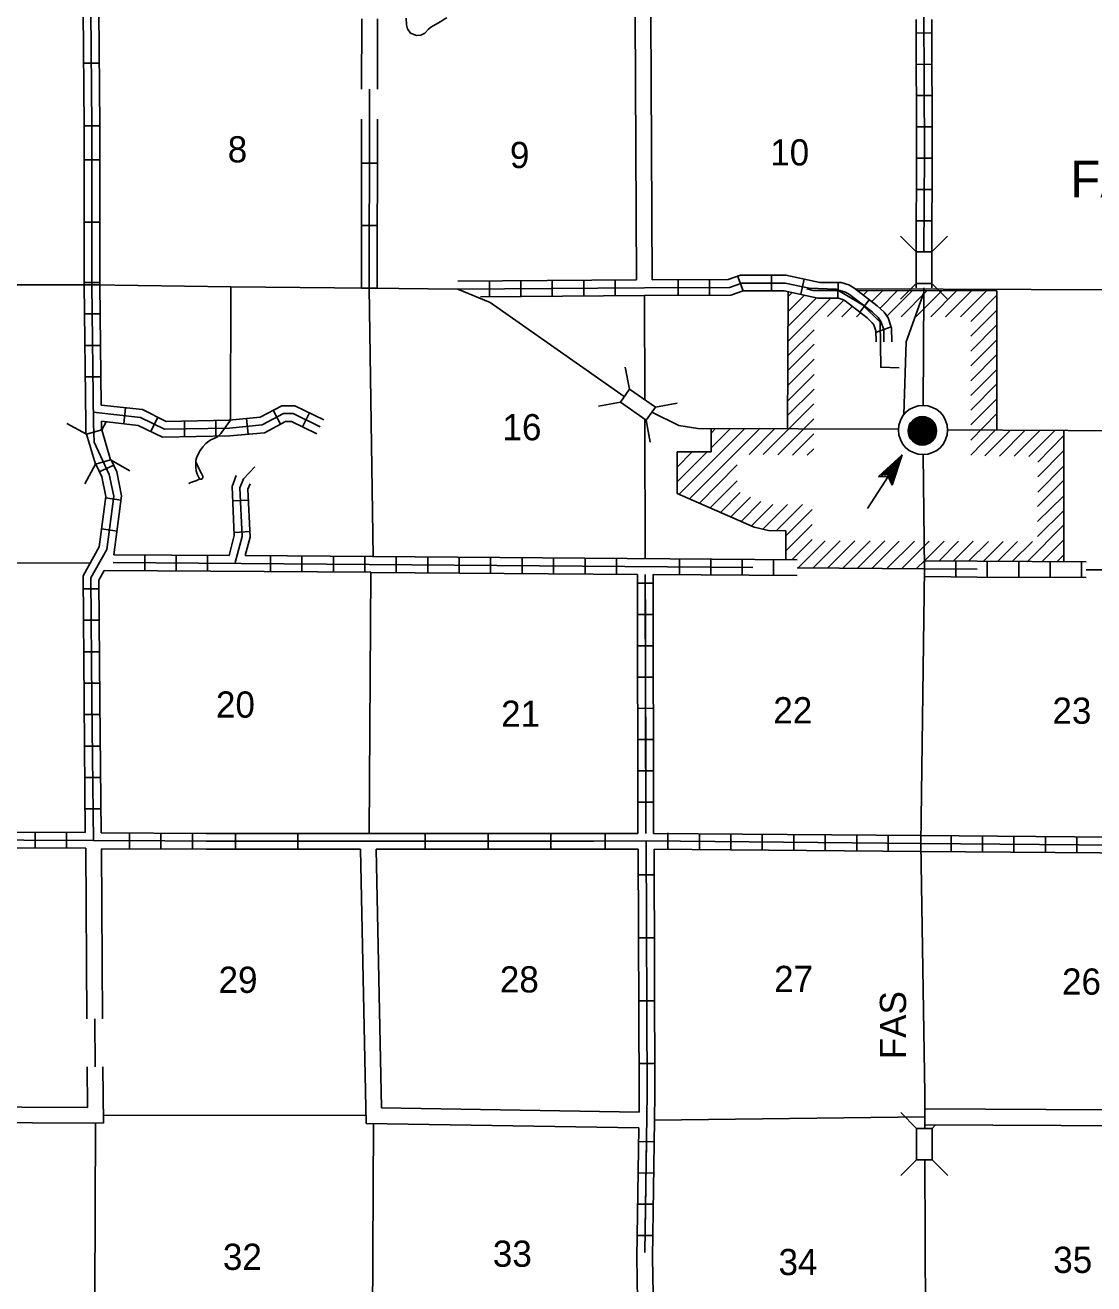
# Model space of a CAD drawing. Extents: x 1341701 to 1901259, y 16166019 to 16658355.
# Drawn here: x 1591296 to 1611683, y 16344663 to 16368672 of the extents above; entities that cross this region are included whole.
import ezdxf

# ---------------------------------------------------------------- set-up
doc = ezdxf.new("R2010")
doc.units = 0
for name, color, linetype in [('L11', 7, 'Continuous'), ('L13', 7, 'Continuous'), ('L14', 7, 'Continuous'), ('L16', 7, 'Continuous'), ('L18', 7, 'Continuous'), ('L21', 7, 'Continuous'), ('L28', 7, 'Continuous'), ('L3', 7, 'Continuous'), ('L4', 7, 'Continuous'), ('L5', 7, 'Continuous'), ('L8', 7, 'Continuous'), ('L9', 7, 'Continuous')]:
    doc.layers.add(name, color=color, linetype=linetype)

msp = doc.modelspace()

# ---------------------------------------------------------------- linework, layer by layer
at = {"layer": 'L11'}
for points in [[(1597715, 16367452), (1597717, 16368796)], [(1598016, 16367451), (1598018, 16368796)], [(1598563, 16368803), (1598572, 16368679), (1598592, 16368605), (1598649, 16368521), (1598763, 16368473), (1598843, 16368484), (1598918, 16368521), (1598993, 16368599), (1599036, 16368634), (1599227, 16368743), (1599300, 16368796), (1599343, 16368812)], [(1602934, 16368845), (1602959, 16363812)], [(1603234, 16368844), (1603259, 16363813)], [(1592451, 16352971), (1592473, 16349716)], [(1592751, 16352963), (1592773, 16349717)], [(1597693, 16352954), (1597799, 16347723)], [(1597993, 16352954), (1598093, 16348021)], [(1592480, 16348802), (1592485, 16348029)], [(1592780, 16348803), (1592787, 16347729)], [(1588727, 16348046), (1592485, 16348029)], [(1598093, 16348021), (1603009, 16347938)], [(1608459, 16347999), (1618859, 16347946)], [(1588727, 16347746), (1592787, 16347729)], [(1597799, 16347723), (1603001, 16347638)], [(1608459, 16347696), (1618859, 16347646)], [(1602966, 16345164), (1603001, 16342721)], [(1603266, 16345164), (1603309, 16342721)]]:
    msp.add_lwpolyline(points, dxfattribs=at)
at = {"layer": 'L13'}
for p, q in [((1597865, 16367451), (1597865, 16366882)), ((1611536, 16358283), (1613518, 16358278)), ((1592786, 16347878), (1597799, 16347873))]:
    msp.add_line(p, q, dxfattribs=at)
for points in [[(1597860, 16363654), (1597935, 16358535)], [(1607134, 16363645), (1618859, 16363596)], [(1603109, 16363513), (1603118, 16361529)], [(1608443, 16363571), (1608426, 16361421)], [(1603118, 16361146), (1603126, 16358496)], [(1587418, 16358429), (1592535, 16358413)], [(1597893, 16358230), (1597860, 16353254)], [(1592623, 16349717), (1592630, 16348803)], [(1608459, 16347846), (1603301, 16347788)], [(1592635, 16347729), (1592619, 16342789)], [(1597943, 16347721), (1597915, 16342754)]]:
    msp.add_lwpolyline(points, dxfattribs=at)
at = {"layer": 'L16'}
for p, q in [((1607183, 16363611), (1609834, 16363607)), ((1609834, 16363607), (1609835, 16360947)), ((1605841, 16360972), (1605854, 16363587)), ((1608143, 16360896), (1608443, 16361204)), ((1608143, 16360913), (1608426, 16361204)), ((1608143, 16360921), (1608418, 16361204)), ((1608143, 16360946), (1608393, 16361204)), ((1608143, 16360963), (1608376, 16361204)), ((1608143, 16360971), (1608368, 16361204)), ((1608143, 16360979), (1608351, 16361196)), ((1608151, 16360879), (1608468, 16361204)), ((1608151, 16360888), (1608451, 16361204)), ((1608151, 16360871), (1608476, 16361196)), ((1608151, 16360996), (1608343, 16361196)), ((1608151, 16360938), (1608401, 16361196)), ((1608159, 16360846), (1608501, 16361196)), ((1608159, 16360854), (1608484, 16361196)), ((1604380, 16360535), (1604380, 16360978)), ((1608159, 16361021), (1608318, 16361188)), ((1608168, 16360821), (1608518, 16361188)), ((1608168, 16360829), (1608509, 16361188)), ((1608168, 16361054), (1608284, 16361171)), ((1608176, 16360813), (1608526, 16361179)), ((1608176, 16360804), (1608534, 16361171)), ((1608184, 16360796), (1608543, 16361171)), ((1608193, 16360788), (1608551, 16361163)), ((1608201, 16360771), (1608568, 16361154)), ((1608201, 16360779), (1608559, 16361154)), ((1608209, 16360763), (1608576, 16361146)), ((1608218, 16360754), (1608584, 16361138)), ((1608226, 16360746), (1608593, 16361129)), ((1608234, 16360738), (1608601, 16361121)), ((1608234, 16360729), (1608601, 16361113)), ((1608243, 16360729), (1608609, 16361113)), ((1608251, 16360721), (1608618, 16361104)), ((1608259, 16360713), (1608626, 16361096)), ((1608268, 16360704), (1608634, 16361088)), ((1608284, 16360704), (1608643, 16361079)), ((1608284, 16360696), (1608643, 16361071)), ((1608293, 16360696), (1608651, 16361063)), ((1608309, 16360696), (1608651, 16361054)), ((1608318, 16360688), (1608659, 16361046)), ((1608326, 16360679), (1608659, 16361029)), ((1608343, 16360679), (1608668, 16361021)), ((1608351, 16360679), (1608668, 16361013)), ((1608359, 16360671), (1608668, 16360996)), ((1608376, 16360671), (1608676, 16360988)), ((1608384, 16360671), (1608676, 16360979)), ((1608401, 16360671), (1608676, 16360963)), ((1608418, 16360671), (1608676, 16360946)), ((1608426, 16360671), (1608676, 16360938)), ((1608443, 16360671), (1608676, 16360921)), ((1608459, 16360671), (1608676, 16360896)), ((1608476, 16360679), (1608676, 16360888)), ((1608493, 16360679), (1608668, 16360863)), ((1608526, 16360696), (1608659, 16360838)), ((1608543, 16360704), (1608643, 16360804)), ((1608568, 16360721), (1608643, 16360796)), ((1611114, 16360941), (1611109, 16358437)), ((1603732, 16360534), (1604380, 16360535)), ((1603733, 16359739), (1603732, 16360534)), ((1605810, 16359029), (1605477, 16359031)), ((1605807, 16358474), (1605810, 16359029))]:
    msp.add_line(p, q, dxfattribs=at)
for points in [[(1607285, 16363522), (1607374, 16363611)], [(1607445, 16363399), (1607657, 16363610)], [(1607605, 16363275), (1607940, 16363610)], [(1607735, 16363122), (1608223, 16363609)], [(1608006, 16363110), (1608506, 16363609)], [(1608289, 16363109), (1608789, 16363609)], [(1608572, 16363109), (1609071, 16363608)], [(1608855, 16363109), (1609354, 16363608)], [(1609138, 16363108), (1609637, 16363607)], [(1605849, 16362644), (1606667, 16363462)], [(1605850, 16362929), (1606392, 16363470)], [(1605852, 16363211), (1606159, 16363513)], [(1605853, 16363498), (1605927, 16363572)], [(1606600, 16363112), (1606916, 16363428)], [(1609334, 16363021), (1609834, 16363521)], [(1606875, 16363111), (1607071, 16363308)], [(1607158, 16363111), (1607231, 16363185)], [(1609334, 16362738), (1609834, 16363237)], [(1609334, 16362454), (1609834, 16362954)], [(1605848, 16362365), (1606350, 16362859)], [(1609335, 16362171), (1609834, 16362671)], [(1605846, 16362083), (1606349, 16362585)], [(1605845, 16361798), (1606347, 16362301)], [(1609335, 16361888), (1609834, 16362388)], [(1605843, 16361505), (1606346, 16362008)], [(1609335, 16361605), (1609835, 16362105)], [(1605842, 16361226), (1606345, 16361732)], [(1609335, 16361330), (1609835, 16361830)], [(1605377, 16360480), (1606343, 16361447)], [(1609335, 16361047), (1609835, 16361547)], [(1609335, 16360754), (1609835, 16361262)], [(1603771, 16359724), (1605026, 16360979)], [(1603979, 16359641), (1605301, 16360963)], [(1604380, 16360608), (1604751, 16360979)], [(1604380, 16360892), (1604468, 16360979)], [(1605106, 16360484), (1605591, 16360973)], [(1605656, 16360476), (1606342, 16361162)], [(1605935, 16360472), (1606340, 16360878)], [(1609335, 16360471), (1609804, 16360947)], [(1609602, 16360456), (1610086, 16360939)], [(1609882, 16360452), (1610374, 16360944)], [(1610162, 16360449), (1610656, 16360943)], [(1610443, 16360446), (1610930, 16360934)], [(1610613, 16360336), (1611114, 16360845)], [(1603732, 16360527), (1603739, 16360534)], [(1603732, 16360244), (1604023, 16360534)], [(1603733, 16359961), (1604307, 16360535)], [(1606213, 16360468), (1606339, 16360593)], [(1610612, 16360058), (1611113, 16360558)], [(1604158, 16359553), (1604880, 16360287)], [(1610612, 16359765), (1611113, 16360266)], [(1604361, 16359464), (1604879, 16359983)], [(1604558, 16359378), (1604938, 16359758)], [(1610611, 16359490), (1611112, 16359991)], [(1605477, 16359031), (1605201, 16359098), (1603733, 16359739)], [(1604756, 16359292), (1605135, 16359672)], [(1604953, 16359206), (1605332, 16359586)], [(1605150, 16359120), (1605561, 16359531)], [(1605370, 16359057), (1605842, 16359529)], [(1605627, 16359030), (1606124, 16359527)], [(1610611, 16359204), (1611112, 16359696)], [(1605809, 16358929), (1606312, 16359432)], [(1610610, 16358917), (1611111, 16359413)], [(1605807, 16358644), (1606310, 16359147)], [(1610409, 16358438), (1611111, 16359139)], [(1605920, 16358474), (1606309, 16358862)], [(1606044, 16358323), (1606559, 16358837)], [(1606334, 16358329), (1606841, 16358836)], [(1606618, 16358329), (1607124, 16358835)], [(1606901, 16358321), (1607414, 16358834)], [(1607184, 16358321), (1607697, 16358833)], [(1607459, 16358321), (1607971, 16358832)], [(1607743, 16358313), (1608261, 16358831)], [(1608026, 16358313), (1608543, 16358830)], [(1608309, 16358313), (1608451, 16358454), (1608826, 16358829)], [(1608734, 16358454), (1609102, 16358828)], [(1609009, 16358454), (1609382, 16358827)], [(1609293, 16358446), (1609673, 16358826)], [(1609576, 16358446), (1609955, 16358825)], [(1609851, 16358446), (1610229, 16358824)], [(1610134, 16358446), (1610515, 16358823)], [(1610693, 16358438), (1611110, 16358855)], [(1610975, 16358438), (1611110, 16358572)]]:
    msp.add_lwpolyline(points, dxfattribs=at)
for centre, radius in [((1608424, 16360950), 469), ((1608413, 16360934), 271)]:
    msp.add_circle(centre, radius, dxfattribs=at)
at = {"layer": 'L18'}
for p, q in [((1608293, 16364346), (1607993, 16364646)), ((1608593, 16364346), (1608893, 16364646)), ((1608293, 16364346), (1608593, 16364346)), ((1608293, 16363746), (1608293, 16364346)), ((1608593, 16363746), (1608593, 16364346)), ((1608293, 16363746), (1607993, 16363446)), ((1608293, 16363746), (1608593, 16363746)), ((1608593, 16363746), (1608893, 16363446)), ((1602826, 16361729), (1602743, 16362146)), ((1602826, 16361729), (1602651, 16361479)), ((1602826, 16361729), (1603318, 16361388)), ((1602651, 16361479), (1602234, 16361404)), ((1602651, 16361479), (1603143, 16361138)), ((1603318, 16361388), (1603734, 16361463)), ((1603318, 16361388), (1603143, 16361138)), ((1592468, 16360871), (1592093, 16361071)), ((1592760, 16360954), (1592843, 16361104)), ((1603143, 16361138), (1603218, 16360721)), ((1592760, 16360954), (1592468, 16360871)), ((1592468, 16360871), (1592635, 16360296)), ((1592760, 16360954), (1592926, 16360379)), ((1592635, 16360296), (1592435, 16359921)), ((1592926, 16360379), (1592635, 16360296)), ((1592926, 16360379), (1593293, 16360171)), ((1608301, 16347629), (1608001, 16347929)), ((1608301, 16347629), (1608601, 16347629)), ((1608301, 16347029), (1608301, 16347629)), ((1608601, 16347629), (1608659, 16347688)), ((1608601, 16347029), (1608601, 16347629)), ((1608301, 16347029), (1608001, 16346729)), ((1608301, 16347029), (1608601, 16347029)), ((1608601, 16347029), (1608901, 16346729))]:
    msp.add_line(p, q, dxfattribs=at)
at = {"layer": 'L28'}
for p, q in [((1608026, 16360479), (1607368, 16359454)), ((1608026, 16360479), (1607576, 16360063)), ((1608026, 16360479), (1607834, 16359896)), ((1607984, 16360429), (1607626, 16360079)), ((1607943, 16360371), (1607643, 16360079)), ((1607901, 16360304), (1607676, 16360088)), ((1607859, 16360246), (1607709, 16360088)), ((1607884, 16360254), (1607793, 16360121)), ((1607876, 16360238), (1607793, 16360013)), ((1607918, 16360279), (1607809, 16359988)), ((1607951, 16360346), (1607826, 16359954)), ((1607993, 16360396), (1607834, 16359938)), ((1607576, 16360063), (1607759, 16360063)), ((1607818, 16360171), (1607743, 16360088)), ((1607776, 16360104), (1607751, 16360079)), ((1607834, 16359896), (1607759, 16360063)), ((1607809, 16360113), (1607776, 16360063)), ((1607826, 16360138), (1607784, 16360029)), ((1607851, 16360213), (1607793, 16360121))]:
    msp.add_line(p, q, dxfattribs=at)
at = {"layer": 'L3'}
for points in [[(1602726, 16361588), (1600168, 16363379), (1599551, 16363638), (1597860, 16363654), (1595218, 16363679), (1592568, 16363721), (1587252, 16363721), (1582002, 16363721), (1576702, 16363738)], [(1607959, 16360963), (1604126, 16360979), (1603768, 16361038), (1603251, 16361288)], [(1609951, 16360946), (1608893, 16360954)]]:
    msp.add_lwpolyline(points, dxfattribs=at)
at = {"layer": 'L4'}
for points in [[(1595218, 16363679), (1595210, 16361138)], [(1608443, 16363664), (1608443, 16363571)], [(1608443, 16363571), (1608105, 16362634), (1608060, 16361246)], [(1595210, 16361137), (1595030, 16360884), (1594974, 16360824), (1594940, 16360805), (1594839, 16360761), (1594799, 16360737), (1594743, 16360692), (1594688, 16360632), (1594634, 16360560), (1594569, 16360437), (1594550, 16360368), (1594550, 16360305), (1594550, 16360233), (1594556, 16360174), (1594578, 16360108), (1594610, 16360042), (1594621, 16360018), (1594611, 16360009), (1594578, 16359990), (1594569, 16359988), (1594533, 16359975), (1594506, 16359965), (1594492, 16359960), (1594474, 16359954), (1594451, 16359946), (1594444, 16359943), (1594429, 16359935), (1594419, 16359930), (1594419, 16359930)], [(1608426, 16360479), (1608451, 16358304), (1608384, 16353063), (1608459, 16348288)], [(1594550, 16360341), (1594588, 16360261), (1594641, 16360155), (1594658, 16360123), (1594673, 16360097), (1594682, 16360071), (1594683, 16360058), (1594683, 16360044), (1594681, 16360030), (1594674, 16360020), (1594665, 16360015), (1594645, 16360011), (1594634, 16360011), (1594626, 16360013), (1594621, 16360018)], [(1606022, 16358323), (1608451, 16358304)], [(1608459, 16348288), (1608459, 16347629)], [(1608459, 16347029), (1608476, 16342529), (1608493, 16337279), (1608468, 16331987), (1608443, 16326687)]]:
    msp.add_lwpolyline(points, dxfattribs=at)
at = {"layer": 'L5'}
msp.add_lwpolyline([(1631242, 16360888), (1629534, 16360896), (1624284, 16360904), (1619017, 16360921), (1613667, 16360929), (1609951, 16360946)], dxfattribs=at)
at = {"layer": 'L8'}
for p, q in [((1608593, 16368523), (1608295, 16368522)), ((1608595, 16367926), (1608297, 16367925)), ((1608597, 16367330), (1608298, 16367329)), ((1608599, 16366733), (1608300, 16366732)), ((1608600, 16366135), (1608301, 16366137)), ((1608597, 16365539), (1608299, 16365540)), ((1608594, 16364942), (1608296, 16364943)), ((1604993, 16363604), (1604884, 16363888)), ((1605534, 16363604), (1605534, 16363904)), ((1592718, 16363763), (1592418, 16363763)), ((1600151, 16363496), (1600151, 16363796)), ((1600751, 16363496), (1600751, 16363796)), ((1601351, 16363504), (1601351, 16363804)), ((1601951, 16363504), (1601951, 16363804)), ((1602551, 16363513), (1602551, 16363813)), ((1603751, 16363513), (1603751, 16363813)), ((1604351, 16363521), (1604351, 16363821)), ((1606093, 16363538), (1606159, 16363829)), ((1606801, 16363462), (1606803, 16363761)), ((1608293, 16363746), (1608293, 16363664)), ((1608593, 16363746), (1608593, 16363664)), ((1607216, 16363197), (1607398, 16363434)), ((1592726, 16363163), (1592426, 16363163)), ((1607535, 16362818), (1607817, 16362917)), ((1592735, 16362563), (1592435, 16362563)), ((1592743, 16361963), (1592443, 16361963)), ((1593176, 16361071), (1593210, 16361371)), ((1593693, 16360921), (1593826, 16361196)), ((1596168, 16361063), (1596026, 16361329)), ((1596585, 16361013), (1596718, 16361279)), ((1594335, 16360821), (1594335, 16361121)), ((1594935, 16360829), (1594935, 16361129)), ((1595551, 16360871), (1595518, 16361171)), ((1592985, 16360279), (1592710, 16360154)), ((1593126, 16359613), (1592826, 16359654)), ((1595551, 16359613), (1595251, 16359596)), ((1593051, 16359021), (1592751, 16359063)), ((1595585, 16359013), (1595285, 16358996)), ((1593576, 16358263), (1593576, 16358563)), ((1594176, 16358263), (1594176, 16358563)), ((1594776, 16358254), (1594776, 16358554)), ((1595976, 16358246), (1595976, 16358546)), ((1596576, 16358246), (1596576, 16358546)), ((1597176, 16358238), (1597176, 16358538)), ((1597776, 16358238), (1597776, 16358538)), ((1598376, 16358229), (1598376, 16358529)), ((1598976, 16358229), (1598976, 16358529)), ((1599576, 16358221), (1599576, 16358521)), ((1600176, 16358221), (1600176, 16358521)), ((1600776, 16358213), (1600776, 16358513)), ((1601376, 16358204), (1601376, 16358504)), ((1601976, 16358204), (1601976, 16358504)), ((1602576, 16358196), (1602576, 16358496)), ((1603776, 16358188), (1603776, 16358488)), ((1604376, 16358188), (1604376, 16358488)), ((1604976, 16358179), (1604976, 16358479)), ((1605574, 16358170), (1605574, 16358470)), ((1609051, 16358146), (1609051, 16358446)), ((1609651, 16358146), (1609651, 16358446)), ((1610251, 16358146), (1610251, 16358446)), ((1610851, 16358146), (1610851, 16358446)), ((1611451, 16358135), (1611451, 16358435)), ((1592701, 16357921), (1592401, 16357921)), ((1603276, 16358027), (1602977, 16358027)), ((1603277, 16357431), (1602978, 16357430)), ((1592710, 16357321), (1592410, 16357321)), ((1592710, 16356721), (1592410, 16356721)), ((1603278, 16356834), (1602979, 16356833)), ((1603279, 16356237), (1602980, 16356237)), ((1592718, 16356121), (1592418, 16356121)), ((1592718, 16355521), (1592418, 16355521)), ((1603280, 16355641), (1602981, 16355640)), ((1603281, 16355044), (1602982, 16355044)), ((1592726, 16354921), (1592426, 16354921)), ((1592735, 16354321), (1592435, 16354321)), ((1603282, 16354448), (1602983, 16354447)), ((1603283, 16353851), (1602984, 16353850)), ((1592743, 16353721), (1592443, 16353721)), ((1591485, 16352979), (1591485, 16353279)), ((1592085, 16352971), (1592085, 16353271)), ((1593285, 16352963), (1593285, 16353263)), ((1593885, 16352963), (1593885, 16353263)), ((1594485, 16352963), (1594485, 16353263)), ((1603559, 16353263), (1603559, 16352963)), ((1604159, 16353254), (1604159, 16352954)), ((1604759, 16353246), (1604759, 16352946)), ((1605359, 16353238), (1605359, 16352938)), ((1605959, 16353238), (1605959, 16352938)), ((1606559, 16353229), (1606559, 16352929)), ((1607159, 16353221), (1607159, 16352921)), ((1607759, 16353221), (1607759, 16352921)), ((1608959, 16353204), (1608959, 16352904)), ((1609559, 16353204), (1609559, 16352904)), ((1610159, 16353196), (1610159, 16352896)), ((1610759, 16353196), (1610759, 16352896)), ((1611359, 16353188), (1611359, 16352888)), ((1603297, 16347374), (1602998, 16347378)), ((1603288, 16346777), (1602990, 16346781)), ((1603280, 16346181), (1602982, 16346185)), ((1603271, 16345584), (1602973, 16345588))]:
    msp.add_line(p, q, dxfattribs=at)
for points in [[(1608443, 16368929), (1608451, 16366229), (1608443, 16364346)], [(1608293, 16368781), (1608301, 16366229), (1608293, 16364347)], [(1608593, 16368779), (1608601, 16366229), (1608593, 16364345)], [(1592568, 16366754), (1592568, 16363721), (1592601, 16361071), (1592610, 16360721), (1592901, 16360104), (1592985, 16359688), (1592851, 16358671), (1592551, 16358129), (1592568, 16355779), (1592601, 16353121)], [(1603259, 16363813), (1604709, 16363821), (1604943, 16363904), (1605809, 16363904), (1606454, 16363764)], [(1592418, 16363721), (1592451, 16361071), (1592451, 16360879)], [(1592718, 16363721), (1592743, 16361421)], [(1599551, 16363788), (1602959, 16363812)], [(1599551, 16363638), (1603109, 16363663), (1604734, 16363671), (1604968, 16363754), (1605793, 16363754), (1606251, 16363654), (1606768, 16363638), (1607268, 16363338), (1607609, 16363004), (1607618, 16362146), (1607968, 16362138)], [(1599985, 16363488), (1603109, 16363513), (1604759, 16363521), (1604993, 16363604), (1605776, 16363604), (1606420, 16363464)], [(1606208, 16363641), (1606326, 16363614), (1606838, 16363611), (1606947, 16363578), (1607020, 16363537), (1607454, 16363202), (1607572, 16363096), (1607622, 16363021), (1607677, 16362865), (1607679, 16362632)], [(1606454, 16363764), (1606862, 16363761), (1607007, 16363716), (1607103, 16363662), (1607550, 16363318), (1607686, 16363195), (1607757, 16363089), (1607826, 16362892), (1607829, 16362634)], [(1606420, 16363464), (1606815, 16363462), (1606888, 16363439), (1606937, 16363412), (1607358, 16363087), (1607457, 16362997), (1607487, 16362953), (1607527, 16362839), (1607529, 16362631)], [(1592593, 16361288), (1593493, 16361188), (1593951, 16360963), (1595193, 16360988), (1595818, 16361046), (1596226, 16361263), (1596410, 16361263), (1596926, 16361013)], [(1592743, 16361421), (1593535, 16361338), (1593985, 16361113), (1595185, 16361138), (1595776, 16361196), (1596193, 16361413), (1596443, 16361413), (1596993, 16361146)], [(1592751, 16361121), (1593451, 16361038), (1593918, 16360813), (1595201, 16360838), (1595860, 16360896), (1596260, 16361113), (1596376, 16361113), (1596860, 16360879)], [(1592751, 16361121), (1592751, 16361071), (1592751, 16360963)], [(1592651, 16360288), (1592760, 16360054), (1592835, 16359679), (1592710, 16358721), (1592401, 16358171), (1592418, 16355779), (1592443, 16353271)], [(1592935, 16360379), (1593043, 16360154), (1593135, 16359696), (1592985, 16358571)], [(1595301, 16358421), (1595435, 16358921), (1595393, 16359846), (1595460, 16360021), (1595676, 16360246)], [(1595185, 16358554), (1595285, 16358938), (1595243, 16359871), (1595318, 16360079)], [(1595493, 16358554), (1595585, 16358904), (1595543, 16359821), (1595585, 16359921)], [(1592985, 16358571), (1595185, 16358554)], [(1592976, 16358421), (1605176, 16358329)], [(1595493, 16358554), (1606022, 16358473)], [(1608451, 16358454), (1609459, 16358446)], [(1609459, 16358446), (1611536, 16358435)], [(1592801, 16358271), (1592701, 16358088), (1592718, 16355779), (1592743, 16353263)], [(1592801, 16358271), (1597893, 16358237)], [(1597893, 16358230), (1602976, 16358196)], [(1602976, 16358196), (1602984, 16353254)], [(1603134, 16353254), (1603126, 16358196)], [(1603276, 16358196), (1606022, 16358172)], [(1603276, 16358196), (1603284, 16353254)], [(1608451, 16358304), (1609459, 16358296)], [(1608451, 16358154), (1609459, 16358146)], [(1609459, 16358146), (1611536, 16358134)], [(1587427, 16353288), (1592443, 16353271)], [(1587285, 16353146), (1592601, 16353121), (1595326, 16353104)], [(1592743, 16353263), (1594749, 16353256)], [(1634758, 16352954), (1629509, 16352996), (1624259, 16352996), (1618984, 16352996), (1613659, 16353021), (1608384, 16353063), (1603143, 16353113), (1602143, 16353104)], [(1613509, 16353172), (1608384, 16353213), (1603284, 16353254)], [(1587435, 16352988), (1592451, 16352971)], [(1592751, 16352963), (1594748, 16352956)], [(1613509, 16352871), (1608384, 16352913), (1603293, 16352954)], [(1603302, 16347788), (1603266, 16345164)], [(1603001, 16347638), (1602966, 16345164)], [(1603147, 16347376), (1603118, 16345260)]]:
    msp.add_lwpolyline(points, dxfattribs=at)
at = {"layer": 'L9'}
for p, q in [((1592708, 16367948), (1592410, 16367945)), ((1592717, 16366754), (1592419, 16366752)), ((1597860, 16363655), (1597865, 16366882)), ((1592717, 16366105), (1592419, 16366105)), ((1598013, 16366041), (1597714, 16366041)), ((1592717, 16364912), (1592419, 16364912)), ((1598011, 16364848), (1597712, 16364848)), ((1592717, 16363719), (1592419, 16363719)), ((1598009, 16363654), (1597710, 16363655)), ((1594748, 16353106), (1597693, 16353104)), ((1595307, 16353255), (1595306, 16352957)), ((1596500, 16353254), (1596500, 16352956)), ((1598926, 16352954), (1598926, 16353254)), ((1600126, 16352954), (1600126, 16353254)), ((1601326, 16352954), (1601326, 16353254)), ((1602359, 16353254), (1602359, 16352954)), ((1603293, 16352463), (1602993, 16352463)), ((1603301, 16351263), (1603001, 16351263)), ((1603301, 16350063), (1603001, 16350063)), ((1603309, 16348863), (1603009, 16348863))]:
    msp.add_line(p, q, dxfattribs=at)
for points in [[(1592418, 16366754), (1592401, 16368938)], [(1592568, 16366753), (1592551, 16368937)], [(1592718, 16366754), (1592701, 16368938)], [(1592418, 16366754), (1592418, 16363721)], [(1592568, 16363719), (1592568, 16366754)], [(1592718, 16366754), (1592718, 16363719)], [(1597710, 16363654), (1597715, 16366882)], [(1598010, 16363654), (1598015, 16366882)], [(1603127, 16357714), (1603134, 16353255)], [(1594749, 16353256), (1602984, 16353254)], [(1595326, 16353104), (1602143, 16353104)], [(1603143, 16353113), (1603159, 16348296), (1603118, 16345263)], [(1594748, 16352956), (1597693, 16352954)], [(1597993, 16352954), (1602993, 16352954)], [(1602993, 16352954), (1603009, 16348296), (1603009, 16347938)], [(1603293, 16352954), (1603309, 16348296), (1603302, 16347788)]]:
    msp.add_lwpolyline(points, dxfattribs=at)

# ---------------------------------------------------------------- texts
at = {"layer": 'L14'}
for s, p in [('8', (1595160, 16366054)), ('10', (1605509, 16365996)), ('9', (1600543, 16365946)), ('16', (1600401, 16360754)), ('20', (1594935, 16355463)), ('21', (1600376, 16355288)), ('22', (1605568, 16355354)), ('23', (1610893, 16355346)), ('29', (1594985, 16350213)), ('28', (1600351, 16350221)), ('27', (1605584, 16350229)), ('26', (1611076, 16350179)), ('32', (1595068, 16344929)), ('33', (1600218, 16344988)), ('35', (1610909, 16344871)), ('34', (1605668, 16344829))]:
    msp.add_text(s, height=500, rotation=0, dxfattribs=at).set_placement(p)
at = {"layer": 'L16'}
msp.add_text('FAULKTON', height=700, rotation=0, dxfattribs=at).set_placement((1611234, 16365388))
at = {"layer": 'L21'}
msp.add_text('FAS', height=500, rotation=90, dxfattribs=at).set_placement((1608101, 16348946))

doc.saveas('drawing.dxf')
